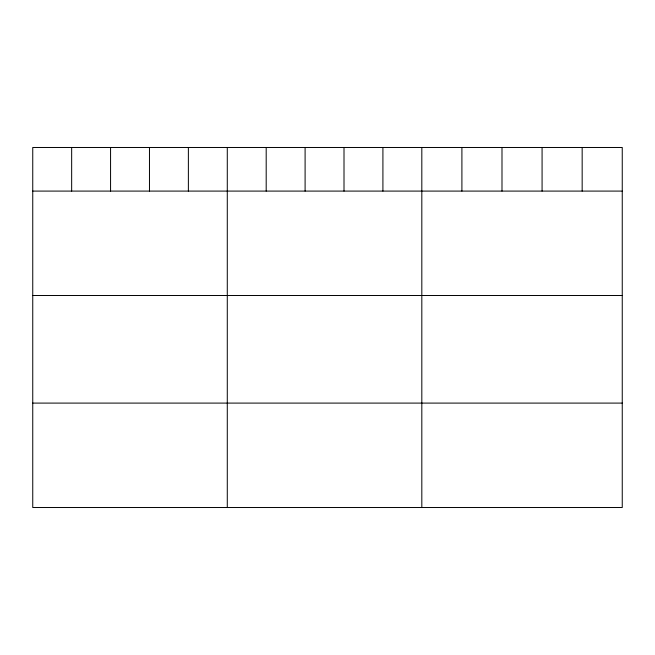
<?xml version="1.0" encoding="UTF-8"?>
<svg xmlns="http://www.w3.org/2000/svg" width="655" height="655" viewBox="0 0 655 655"><rect width="100%" height="100%" fill="white"/><g stroke="black" fill="none" stroke-linecap="round" stroke-linejoin="round"><path stroke-width="0.98" d="M622.25 191.088L622.25 507.519L32.75 507.519L32.75 147.481L622.25 147.481L622.25 191.088L32.75 191.088M32.75 295.511L622.25 295.511M32.75 403.095L622.25 403.095M582.164 147.481L582.164 191.088M542.078 147.481L542.078 191.088M501.992 147.481L501.992 191.088M461.906 147.481L461.906 191.088M421.82 147.481L421.82 507.519M382.913 147.481L382.913 191.088M344.006 147.481L344.006 191.088M305.099 147.481L305.099 191.088M266.192 147.481L266.192 191.088M227.285 147.481L227.285 507.519M188.378 147.481L188.378 191.088M149.471 147.481L149.471 191.088M110.564 147.481L110.564 191.088M71.657 147.481L71.657 191.088"/></g></svg>
